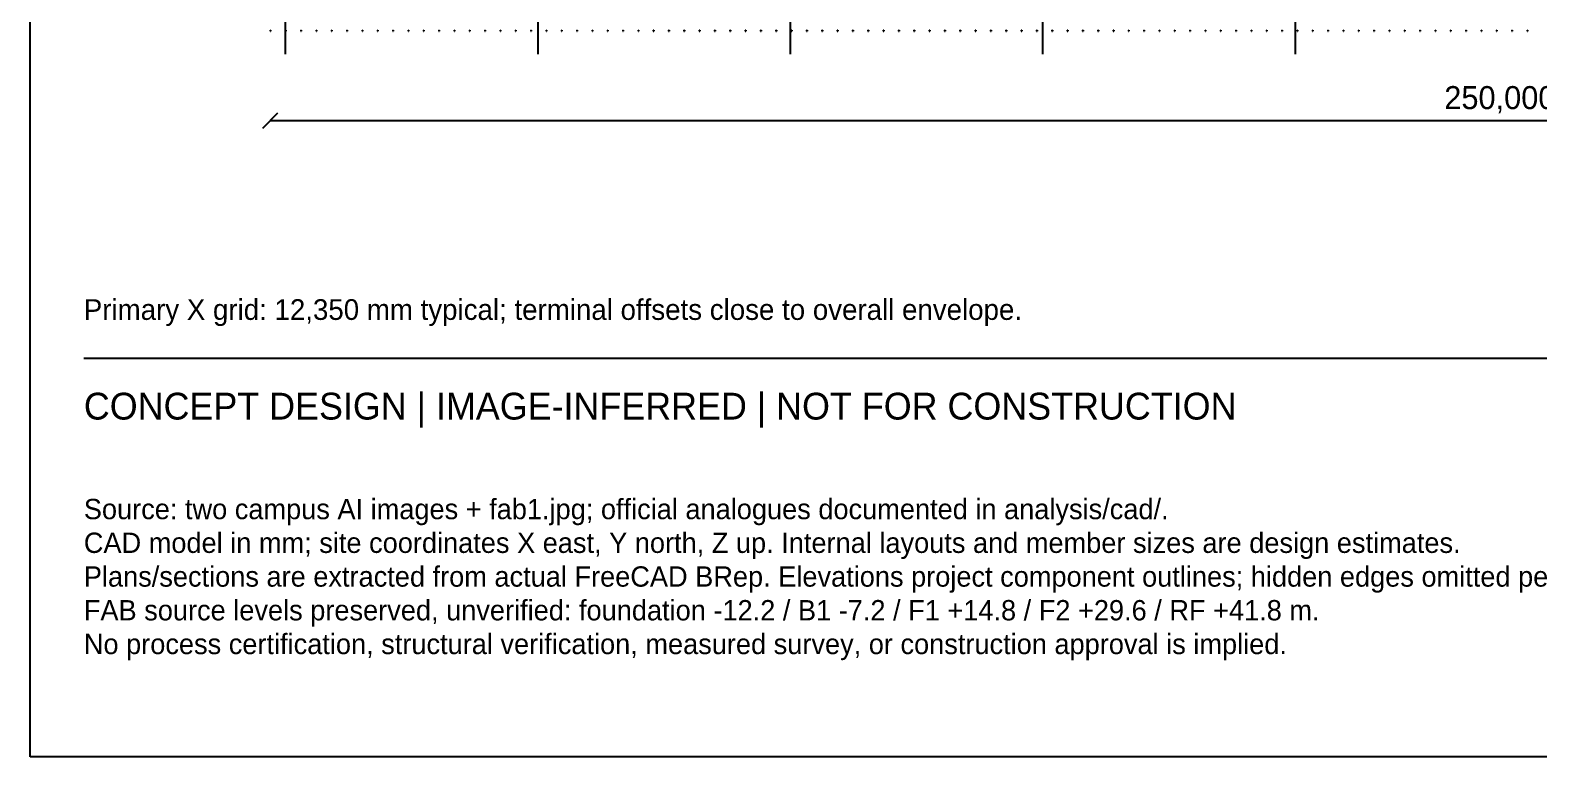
# Model space of a CAD drawing. Header units: millimetres. Extents: x 5250 to 313620, y 5250 to 217500.
# Drawn here: x 5250 to 152875, y 5250 to 76348 of the extents above; entities that cross this region are included whole.
import ezdxf

# ---------------------------------------------------------------- set-up
doc = ezdxf.new("R2010")
doc.units = ezdxf.units.MM

msp = doc.modelspace()

# ---------------------------------------------------------------- linework, layer by layer
at = {"layer": 'cut'}
for p, q in [((28727.5, 76345), (28727.5, 76255)), ((28727.5, 76345), (28772.5, 76345)), ((28727.5, 76255), (28772.5, 76255)), ((28772.5, 76345), (28772.5, 76255)), ((30227.5, 76345), (30227.5, 76255)), ((30227.5, 76345), (30272.5, 76345)), ((30227.5, 76255), (30272.5, 76255)), ((30272.5, 76345), (30272.5, 76255)), ((31727.5, 76345), (31727.5, 76255)), ((31727.5, 76345), (31772.5, 76345)), ((31727.5, 76255), (31772.5, 76255)), ((31772.5, 76345), (31772.5, 76255)), ((33227.5, 76345), (33227.5, 76255)), ((33227.5, 76345), (33272.5, 76345)), ((33227.5, 76255), (33272.5, 76255)), ((33272.5, 76345), (33272.5, 76255)), ((34727.5, 76345), (34727.5, 76255)), ((34727.5, 76345), (34772.5, 76345)), ((34727.5, 76255), (34772.5, 76255)), ((34772.5, 76345), (34772.5, 76255)), ((36227.5, 76345), (36227.5, 76255)), ((36227.5, 76345), (36272.5, 76345)), ((36227.5, 76255), (36272.5, 76255)), ((36272.5, 76345), (36272.5, 76255)), ((37727.5, 76345), (37727.5, 76255)), ((37727.5, 76345), (37772.5, 76345)), ((37727.5, 76255), (37772.5, 76255)), ((37772.5, 76345), (37772.5, 76255)), ((39227.5, 76345), (39227.5, 76255)), ((39227.5, 76345), (39272.5, 76345)), ((39227.5, 76255), (39272.5, 76255)), ((39272.5, 76345), (39272.5, 76255)), ((40727.5, 76345), (40727.5, 76255)), ((40727.5, 76345), (40772.5, 76345)), ((40727.5, 76255), (40772.5, 76255)), ((40772.5, 76345), (40772.5, 76255)), ((42227.5, 76345), (42227.5, 76255)), ((42227.5, 76345), (42272.5, 76345)), ((42227.5, 76255), (42272.5, 76255)), ((42272.5, 76345), (42272.5, 76255)), ((43727.5, 76345), (43727.5, 76255)), ((43727.5, 76345), (43772.5, 76345)), ((43727.5, 76255), (43772.5, 76255)), ((43772.5, 76345), (43772.5, 76255)), ((45227.5, 76345), (45227.5, 76255)), ((45227.5, 76345), (45272.5, 76345)), ((45227.5, 76255), (45272.5, 76255)), ((45272.5, 76345), (45272.5, 76255)), ((46727.5, 76345), (46727.5, 76255)), ((46727.5, 76345), (46772.5, 76345)), ((46727.5, 76255), (46772.5, 76255)), ((46772.5, 76345), (46772.5, 76255)), ((48227.5, 76345), (48227.5, 76255)), ((48227.5, 76345), (48272.5, 76345)), ((48227.5, 76255), (48272.5, 76255)), ((48272.5, 76345), (48272.5, 76255)), ((49727.5, 76345), (49727.5, 76255)), ((49727.5, 76345), (49772.5, 76345)), ((49727.5, 76255), (49772.5, 76255)), ((49772.5, 76345), (49772.5, 76255)), ((51227.5, 76345), (51227.5, 76255)), ((51227.5, 76345), (51272.5, 76345)), ((51227.5, 76255), (51272.5, 76255)), ((51272.5, 76345), (51272.5, 76255)), ((52727.5, 76345), (52727.5, 76255)), ((52727.5, 76345), (52772.5, 76345)), ((52727.5, 76255), (52772.5, 76255)), ((52772.5, 76345), (52772.5, 76255)), ((54227.5, 76345), (54227.5, 76255)), ((54227.5, 76345), (54272.5, 76345)), ((54227.5, 76255), (54272.5, 76255)), ((54272.5, 76345), (54272.5, 76255)), ((55727.5, 76345), (55727.5, 76255)), ((55727.5, 76345), (55772.5, 76345)), ((55727.5, 76255), (55772.5, 76255)), ((55772.5, 76345), (55772.5, 76255)), ((57227.5, 76345), (57227.5, 76255)), ((57227.5, 76345), (57272.5, 76345)), ((57227.5, 76255), (57272.5, 76255)), ((57272.5, 76345), (57272.5, 76255)), ((58727.5, 76345), (58727.5, 76255)), ((58727.5, 76345), (58772.5, 76345)), ((58727.5, 76255), (58772.5, 76255)), ((58772.5, 76345), (58772.5, 76255)), ((60227.5, 76345), (60227.5, 76255)), ((60227.5, 76345), (60272.5, 76345)), ((60227.5, 76255), (60272.5, 76255)), ((60272.5, 76345), (60272.5, 76255)), ((61727.5, 76345), (61727.5, 76255)), ((61727.5, 76345), (61772.5, 76345)), ((61727.5, 76255), (61772.5, 76255)), ((61772.5, 76345), (61772.5, 76255)), ((63227.5, 76345), (63227.5, 76255)), ((63227.5, 76345), (63272.5, 76345)), ((63227.5, 76255), (63272.5, 76255)), ((63272.5, 76345), (63272.5, 76255)), ((64727.5, 76345), (64727.5, 76255)), ((64727.5, 76345), (64772.5, 76345)), ((64727.5, 76255), (64772.5, 76255)), ((64772.5, 76345), (64772.5, 76255)), ((66227.5, 76345), (66227.5, 76255)), ((66227.5, 76345), (66272.5, 76345)), ((66227.5, 76255), (66272.5, 76255)), ((66272.5, 76345), (66272.5, 76255)), ((67727.5, 76345), (67727.5, 76255)), ((67727.5, 76345), (67772.5, 76345)), ((67727.5, 76255), (67772.5, 76255)), ((67772.5, 76345), (67772.5, 76255)), ((69227.5, 76345), (69227.5, 76255)), ((69227.5, 76345), (69272.5, 76345)), ((69227.5, 76255), (69272.5, 76255)), ((69272.5, 76345), (69272.5, 76255)), ((70727.5, 76345), (70727.5, 76255)), ((70727.5, 76345), (70772.5, 76345)), ((70727.5, 76255), (70772.5, 76255)), ((70772.5, 76345), (70772.5, 76255)), ((72227.5, 76345), (72227.5, 76255)), ((72227.5, 76345), (72272.5, 76345)), ((72227.5, 76255), (72272.5, 76255)), ((72272.5, 76345), (72272.5, 76255)), ((73727.5, 76345), (73727.5, 76255)), ((73727.5, 76345), (73772.5, 76345)), ((73727.5, 76255), (73772.5, 76255)), ((73772.5, 76345), (73772.5, 76255)), ((75227.5, 76345), (75227.5, 76255)), ((75227.5, 76345), (75272.5, 76345)), ((75227.5, 76255), (75272.5, 76255)), ((75272.5, 76345), (75272.5, 76255)), ((76727.5, 76345), (76727.5, 76255)), ((76727.5, 76345), (76772.5, 76345)), ((76727.5, 76255), (76772.5, 76255)), ((76772.5, 76345), (76772.5, 76255)), ((78227.5, 76345), (78227.5, 76255)), ((78227.5, 76345), (78272.5, 76345)), ((78227.5, 76255), (78272.5, 76255)), ((78272.5, 76345), (78272.5, 76255)), ((79727.5, 76345), (79727.5, 76255)), ((79727.5, 76345), (79772.5, 76345)), ((79727.5, 76255), (79772.5, 76255)), ((79772.5, 76345), (79772.5, 76255)), ((81227.5, 76345), (81227.5, 76255)), ((81227.5, 76345), (81272.5, 76345)), ((81227.5, 76255), (81272.5, 76255)), ((81272.5, 76345), (81272.5, 76255)), ((82727.5, 76345), (82727.5, 76255)), ((82727.5, 76345), (82772.5, 76345)), ((82727.5, 76255), (82772.5, 76255)), ((82772.5, 76345), (82772.5, 76255)), ((84227.5, 76345), (84227.5, 76255)), ((84227.5, 76345), (84272.5, 76345)), ((84227.5, 76255), (84272.5, 76255)), ((84272.5, 76345), (84272.5, 76255)), ((85727.5, 76345), (85727.5, 76255)), ((85727.5, 76345), (85772.5, 76345)), ((85727.5, 76255), (85772.5, 76255)), ((85772.5, 76345), (85772.5, 76255)), ((87227.5, 76345), (87227.5, 76255)), ((87227.5, 76345), (87272.5, 76345)), ((87227.5, 76255), (87272.5, 76255)), ((87272.5, 76345), (87272.5, 76255)), ((88727.5, 76345), (88727.5, 76255)), ((88727.5, 76345), (88772.5, 76345)), ((88727.5, 76255), (88772.5, 76255)), ((88772.5, 76345), (88772.5, 76255)), ((90227.5, 76345), (90227.5, 76255)), ((90227.5, 76345), (90272.5, 76345)), ((90227.5, 76255), (90272.5, 76255)), ((90272.5, 76345), (90272.5, 76255)), ((91727.5, 76345), (91727.5, 76255)), ((91727.5, 76345), (91772.5, 76345)), ((91727.5, 76255), (91772.5, 76255)), ((91772.5, 76345), (91772.5, 76255)), ((93227.5, 76345), (93227.5, 76255)), ((93227.5, 76345), (93272.5, 76345)), ((93227.5, 76255), (93272.5, 76255)), ((93272.5, 76345), (93272.5, 76255)), ((94727.5, 76345), (94727.5, 76255)), ((94727.5, 76345), (94772.5, 76345)), ((94727.5, 76255), (94772.5, 76255)), ((94772.5, 76345), (94772.5, 76255)), ((96227.5, 76345), (96227.5, 76255)), ((96227.5, 76345), (96272.5, 76345)), ((96227.5, 76255), (96272.5, 76255)), ((96272.5, 76345), (96272.5, 76255)), ((97727.5, 76345), (97727.5, 76255)), ((97727.5, 76345), (97772.5, 76345)), ((97727.5, 76255), (97772.5, 76255)), ((97772.5, 76345), (97772.5, 76255)), ((99227.5, 76345), (99227.5, 76255)), ((99227.5, 76345), (99272.5, 76345)), ((99227.5, 76255), (99272.5, 76255)), ((99272.5, 76345), (99272.5, 76255)), ((100727.5, 76345), (100727.5, 76255)), ((100727.5, 76345), (100772.5, 76345)), ((100727.5, 76255), (100772.5, 76255)), ((100772.5, 76345), (100772.5, 76255)), ((102227.5, 76345), (102227.5, 76255)), ((102227.5, 76345), (102272.5, 76345)), ((102227.5, 76255), (102272.5, 76255)), ((102272.5, 76345), (102272.5, 76255)), ((103727.5, 76345), (103727.5, 76255)), ((103727.5, 76345), (103772.5, 76345)), ((103727.5, 76255), (103772.5, 76255)), ((103772.5, 76345), (103772.5, 76255)), ((105227.5, 76345), (105227.5, 76255)), ((105227.5, 76345), (105272.5, 76345)), ((105227.5, 76255), (105272.5, 76255)), ((105272.5, 76345), (105272.5, 76255)), ((106727.5, 76345), (106727.5, 76255)), ((106727.5, 76345), (106772.5, 76345)), ((106727.5, 76255), (106772.5, 76255)), ((106772.5, 76345), (106772.5, 76255)), ((108227.5, 76345), (108227.5, 76255)), ((108227.5, 76345), (108272.5, 76345)), ((108227.5, 76255), (108272.5, 76255)), ((108272.5, 76345), (108272.5, 76255)), ((109727.5, 76345), (109727.5, 76255)), ((109727.5, 76345), (109772.5, 76345)), ((109727.5, 76255), (109772.5, 76255)), ((109772.5, 76345), (109772.5, 76255)), ((111227.5, 76345), (111227.5, 76255)), ((111227.5, 76345), (111272.5, 76345)), ((111227.5, 76255), (111272.5, 76255)), ((111272.5, 76345), (111272.5, 76255)), ((112727.5, 76345), (112727.5, 76255)), ((112727.5, 76345), (112772.5, 76345)), ((112727.5, 76255), (112772.5, 76255)), ((112772.5, 76345), (112772.5, 76255)), ((114227.5, 76345), (114227.5, 76255)), ((114227.5, 76345), (114272.5, 76345)), ((114227.5, 76255), (114272.5, 76255)), ((114272.5, 76345), (114272.5, 76255)), ((115727.5, 76345), (115727.5, 76255)), ((115727.5, 76345), (115772.5, 76345)), ((115727.5, 76255), (115772.5, 76255)), ((115772.5, 76345), (115772.5, 76255)), ((117227.5, 76345), (117227.5, 76255)), ((117227.5, 76345), (117272.5, 76345)), ((117227.5, 76255), (117272.5, 76255)), ((117272.5, 76345), (117272.5, 76255)), ((118727.5, 76345), (118727.5, 76255)), ((118727.5, 76345), (118772.5, 76345)), ((118727.5, 76255), (118772.5, 76255)), ((118772.5, 76345), (118772.5, 76255)), ((120227.5, 76345), (120227.5, 76255)), ((120227.5, 76345), (120272.5, 76345)), ((120227.5, 76255), (120272.5, 76255)), ((120272.5, 76345), (120272.5, 76255)), ((121727.5, 76345), (121727.5, 76255)), ((121727.5, 76345), (121772.5, 76345)), ((121727.5, 76255), (121772.5, 76255)), ((121772.5, 76345), (121772.5, 76255)), ((123227.5, 76345), (123227.5, 76255)), ((123227.5, 76345), (123272.5, 76345)), ((123227.5, 76255), (123272.5, 76255)), ((123272.5, 76345), (123272.5, 76255)), ((124727.5, 76345), (124727.5, 76255)), ((124727.5, 76345), (124772.5, 76345)), ((124727.5, 76255), (124772.5, 76255)), ((124772.5, 76345), (124772.5, 76255)), ((126227.5, 76345), (126227.5, 76255)), ((126227.5, 76345), (126272.5, 76345)), ((126227.5, 76255), (126272.5, 76255)), ((126272.5, 76345), (126272.5, 76255)), ((127727.5, 76345), (127727.5, 76255)), ((127727.5, 76345), (127772.5, 76345)), ((127727.5, 76255), (127772.5, 76255)), ((127772.5, 76345), (127772.5, 76255)), ((129227.5, 76345), (129227.5, 76255)), ((129227.5, 76345), (129272.5, 76345)), ((129227.5, 76255), (129272.5, 76255)), ((129272.5, 76345), (129272.5, 76255)), ((130727.5, 76345), (130727.5, 76255)), ((130727.5, 76345), (130772.5, 76345)), ((130727.5, 76255), (130772.5, 76255)), ((130772.5, 76345), (130772.5, 76255)), ((132227.5, 76345), (132227.5, 76255)), ((132227.5, 76345), (132272.5, 76345)), ((132227.5, 76255), (132272.5, 76255)), ((132272.5, 76345), (132272.5, 76255)), ((133727.5, 76345), (133727.5, 76255)), ((133727.5, 76345), (133772.5, 76345)), ((133727.5, 76255), (133772.5, 76255)), ((133772.5, 76345), (133772.5, 76255)), ((135227.5, 76345), (135227.5, 76255)), ((135227.5, 76345), (135272.5, 76345)), ((135227.5, 76255), (135272.5, 76255)), ((135272.5, 76345), (135272.5, 76255)), ((136727.5, 76345), (136727.5, 76255)), ((136727.5, 76345), (136772.5, 76345)), ((136727.5, 76255), (136772.5, 76255)), ((136772.5, 76345), (136772.5, 76255)), ((138227.5, 76345), (138227.5, 76255)), ((138227.5, 76345), (138272.5, 76345)), ((138227.5, 76255), (138272.5, 76255)), ((138272.5, 76345), (138272.5, 76255)), ((139727.5, 76345), (139727.5, 76255)), ((139727.5, 76345), (139772.5, 76345)), ((139727.5, 76255), (139772.5, 76255)), ((139772.5, 76345), (139772.5, 76255)), ((141227.5, 76345), (141227.5, 76255)), ((141227.5, 76345), (141272.5, 76345)), ((141227.5, 76255), (141272.5, 76255)), ((141272.5, 76345), (141272.5, 76255)), ((142727.5, 76345), (142727.5, 76255)), ((142727.5, 76345), (142772.5, 76345)), ((142727.5, 76255), (142772.5, 76255)), ((142772.5, 76345), (142772.5, 76255)), ((144227.5, 76345), (144227.5, 76255)), ((144227.5, 76345), (144272.5, 76345)), ((144227.5, 76255), (144272.5, 76255)), ((144272.5, 76345), (144272.5, 76255)), ((145727.5, 76345), (145727.5, 76255)), ((145727.5, 76345), (145772.5, 76345)), ((145727.5, 76255), (145772.5, 76255)), ((145772.5, 76345), (145772.5, 76255)), ((147227.5, 76345), (147227.5, 76255)), ((147227.5, 76345), (147272.5, 76345)), ((147227.5, 76255), (147272.5, 76255)), ((147272.5, 76345), (147272.5, 76255)), ((148727.5, 76345), (148727.5, 76255)), ((148727.5, 76345), (148772.5, 76345)), ((148727.5, 76255), (148772.5, 76255)), ((148772.5, 76345), (148772.5, 76255)), ((150227.5, 76345), (150227.5, 76255)), ((150227.5, 76345), (150272.5, 76345)), ((150227.5, 76255), (150272.5, 76255)), ((150272.5, 76345), (150272.5, 76255)), ((151727.5, 76345), (151727.5, 76255)), ((151727.5, 76345), (151772.5, 76345)), ((151727.5, 76255), (151772.5, 76255)), ((151772.5, 76345), (151772.5, 76255))]:
    msp.add_line(p, q, dxfattribs=at)
at = {"layer": 'dimension'}
for p, q in [((28000, 66750), (29500, 68250)), ((28750, 67500), (278750, 67500))]:
    msp.add_line(p, q, dxfattribs=at)
at = {"layer": 'frame'}
for p, q in [((5250, 5250), (5250, 217500)), ((10500, 44250), (304500, 44250)), ((309750, 5250), (5250, 5250))]:
    msp.add_line(p, q, dxfattribs=at)
at = {"layer": 'grid'}
for p, q in [((30250, 74000), (30250, 171000)), ((54950, 74000), (54950, 171000)), ((79650, 74000), (79650, 171000)), ((104350, 74000), (104350, 171000)), ((129050, 74000), (129050, 171000))]:
    msp.add_line(p, q, dxfattribs=at)

# ---------------------------------------------------------------- texts
at = {"layer": 'annotation'}
for s, height, p in [('250,000 mm overall', 2250, (143625, 68625)), ('Primary X grid: 12,350 mm typical; terminal offsets close to overall envelope.', 2025, (10500, 48000)), ('CONCEPT DESIGN | IMAGE-INFERRED | NOT FOR CONSTRUCTION', 2625, (10500, 38250)), ('Source: two campus AI images + fab1.jpg; official analogues documented in analysis/cad/.', 1987.5, (10500, 28500)), ('CAD model in mm; site coordinates X east, Y north, Z up. Internal layouts and member sizes are design estimates.', 1987.5, (10500, 25200)), ('Plans/sections are extracted from actual FreeCAD BRep. Elevations project component outlines; hidden edges omitted per component.', 1987.5, (10500, 21900)), ('FAB source levels preserved, unverified: foundation -12.2 / B1 -7.2 / F1 +14.8 / F2 +29.6 / RF +41.8 m.', 1987.5, (10500, 18600)), ('No process certification, structural verification, measured survey, or construction approval is implied.', 1987.5, (10500, 15300))]:
    msp.add_text(s, height=height, dxfattribs=at).set_placement(p)

doc.saveas('drawing.dxf')
